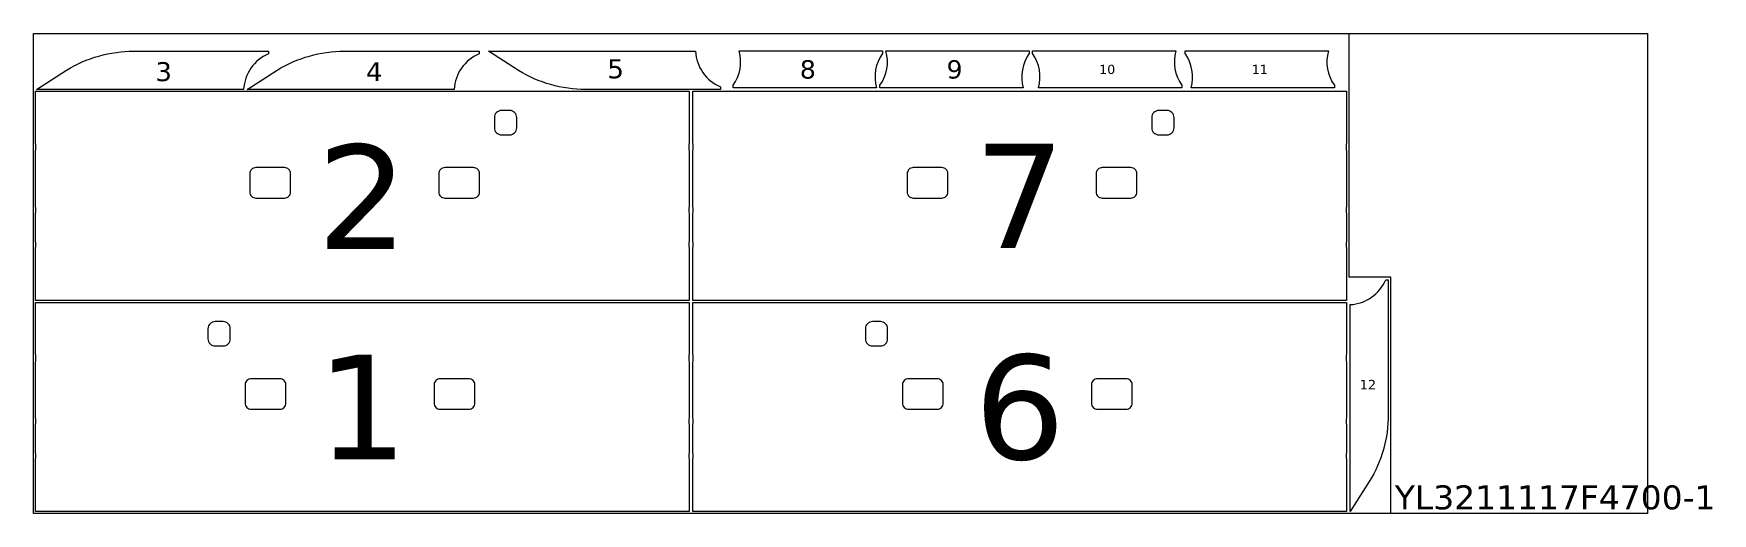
# Model space of a CAD drawing. Header units: inches. Extents: x 0 to 8218, y 0 to 2350.
import ezdxf
from ezdxf.enums import TextEntityAlignment as Align

# ---------------------------------------------------------------- set-up
doc = ezdxf.new("R2010")
doc.units = ezdxf.units.IN
doc.header["$MEASUREMENT"] = 0
doc.layers.get('0').update_dxf_attribs({"lineweight": 0})
doc.styles.get("Standard").update_dxf_attribs({"font": 'VERDANA.TTF'})

msp = doc.modelspace()

# ---------------------------------------------------------------- linework, layer by layer
at = {"color": 7, "linetype": 'Continuous', "lineweight": 0}
msp.add_lwpolyline([(0, 0), (0, 2350), (7900, 2350), (7900, 0)], close=True, dxfattribs=at)
at = {"color": 5, "linetype": 'Continuous', "lineweight": 0, "true_color": 0x0000ff}
msp.add_lwpolyline([(6643.4, 0), (6643.4, 1156.4), (6439.6, 1156.4), (6439.6, 2350), (7900, 2350), (7900, 0)], close=True, dxfattribs=at)
at = {"color": 6, "linetype": 'Continuous', "lineweight": 0, "true_color": 0xff00ff}
msp.add_lwpolyline([(6643.4, 0), (6643.4, 1156.4), (6439.6, 1156.4), (6439.6, 2350)], dxfattribs=at)
for points in [[(1150, 2263.3), (1150, 2250.6, 0.288085), (1028.4, 2076.5), (14.6, 2076.5), (161.7, 2170.4, -0.14103), (490.3, 2263.3)], [(2180.8, 2263.3), (2180.8, 2250.6, 0.288085), (2059.2, 2076.5), (1045.4, 2076.5), (1192.5, 2170.4, -0.14103), (1521.1, 2263.3)], [(2374, 2169.4), (2226.9, 2263.3), (3240.7, 2263.3, 0.288085), (3362.3, 2089.1), (3362.3, 2076.5), (2702.6, 2076.5, -0.14103)], [(4155.5, 2252.5, 0.224749), (4126.1, 2084.2), (3424.7, 2084.2), (3424.7, 2096.7, 0.224749), (3454, 2265), (4155.5, 2265)], [(4873.9, 2252.5, 0.224749), (4844.6, 2084.2), (4143.1, 2084.2), (4143.1, 2096.7, 0.224749), (4172.5, 2265), (4873.9, 2265)], [(5621, 2096.7), (5621, 2084.2), (4919.5, 2084.2, 0.224749), (4890.2, 2252.5), (4890.2, 2265), (5591.6, 2265, 0.224749)], [(6367.7, 2096.7), (6367.7, 2084.2), (5666.2, 2084.2, 0.224749), (5636.9, 2252.5), (5636.9, 2265), (6338.3, 2265, 0.224749)], [(3209.8, 1816.8, 0.089809), (3209.8, 1772.3), (3209.8, 1502.9, 0.113678), (3209.8, 1467.7), (3209.8, 1332.9, 0.120801), (3209.8, 1299.8), (3209.8, 1042.7), (9, 1042.7), (9, 1299.8, 0.120801), (9, 1332.9), (9, 1467.7, 0.113678), (9, 1502.9), (9, 1772.3, 0.089809), (9, 1816.8), (9, 2067.5), (3209.8, 2067.5)], [(6427.6, 1816.8, 0.089809), (6427.6, 1772.3), (6427.6, 1502.9, 0.113678), (6427.6, 1467.7), (6427.6, 1332.9, 0.120801), (6427.6, 1299.8), (6427.6, 1042.7), (3226.8, 1042.7), (3226.8, 1299.8, 0.120801), (3226.8, 1332.9), (3226.8, 1467.7, 0.113678), (3226.8, 1502.9), (3226.8, 1772.3, 0.089809), (3226.8, 1816.8), (3226.8, 2067.5), (6427.6, 2067.5)], [(2365, 1888.6), (2365, 1938.6, 0.414214), (2330.4, 1973.2), (2290.4, 1973.2, 0.414214), (2255.8, 1938.6), (2255.8, 1888.6, 0.414214), (2290.4, 1854), (2330.4, 1854, 0.414214)], [(5582.8, 1888.6), (5582.8, 1938.6, 0.414214), (5548.2, 1973.2), (5508.2, 1973.2, 0.414214), (5473.6, 1938.6), (5473.6, 1888.6, 0.414214), (5508.2, 1854), (5548.2, 1854, 0.414214)], [(1258, 1573.9), (1258, 1663.9, 0.414214), (1228.4, 1693.5), (1088.4, 1693.5, 0.414214), (1058.8, 1663.9), (1058.8, 1573.9, 0.414214), (1088.4, 1544.3), (1228.4, 1544.3, 0.414214)], [(2183, 1573.9), (2183, 1663.9, 0.414214), (2153.4, 1693.5), (2013.4, 1693.5, 0.414214), (1983.8, 1663.9), (1983.8, 1573.9, 0.414214), (2013.4, 1544.3), (2153.4, 1544.3, 0.414214)], [(4475.8, 1573.9), (4475.8, 1663.9, 0.414214), (4446.2, 1693.5), (4306.2, 1693.5, 0.414214), (4276.6, 1663.9), (4276.6, 1573.9, 0.414214), (4306.2, 1544.3), (4446.2, 1544.3, 0.414214)], [(5400.8, 1573.9), (5400.8, 1663.9, 0.414214), (5371.2, 1693.5), (5231.2, 1693.5, 0.414214), (5201.6, 1663.9), (5201.6, 1573.9, 0.414214), (5231.2, 1544.3), (5371.2, 1544.3, 0.414214)], [(6538.5, 156.1), (6444.6, 9), (6444.6, 1022.8, 0.288085), (6618.7, 1144.4), (6631.4, 1144.4), (6631.4, 484.7, -0.14103)], [(3209.8, 783.1, 0.089809), (3209.8, 738.5), (3209.8, 469.1, 0.113678), (3209.8, 433.9), (3209.8, 299.2, 0.120801), (3209.8, 266), (3209.8, 9), (9, 9), (9, 266, 0.120801), (9, 299.2), (9, 433.9, 0.113678), (9, 469.1), (9, 738.5, 0.089809), (9, 783.1), (9, 1033.7), (3209.8, 1033.7)], [(6427.6, 783.1, 0.089809), (6427.6, 738.5), (6427.6, 469.1, 0.113678), (6427.6, 433.9), (6427.6, 299.2, 0.120801), (6427.6, 266), (6427.6, 9), (3226.8, 9), (3226.8, 266, 0.120801), (3226.8, 299.2), (3226.8, 433.9, 0.113678), (3226.8, 469.1), (3226.8, 738.5, 0.089809), (3226.8, 783.1), (3226.8, 1033.7), (6427.6, 1033.7)], [(963, 904.8, 0.414214), (928.4, 939.4), (888.4, 939.4, 0.414214), (853.8, 904.8), (853.8, 854.8, 0.414214), (888.4, 820.2), (928.4, 820.2, 0.414214), (963, 854.8)], [(4180.8, 904.8, 0.414214), (4146.2, 939.4), (4106.2, 939.4, 0.414214), (4071.6, 904.8), (4071.6, 854.8, 0.414214), (4106.2, 820.2), (4146.2, 820.2, 0.414214), (4180.8, 854.8)], [(1235, 630.1, 0.414214), (1205.4, 659.7), (1065.4, 659.7, 0.414214), (1035.8, 630.1), (1035.8, 540.1, 0.414214), (1065.4, 510.5), (1205.4, 510.5, 0.414214), (1235, 540.1)], [(2160, 630.1, 0.414214), (2130.4, 659.7), (1990.4, 659.7, 0.414214), (1960.8, 630.1), (1960.8, 540.1, 0.414214), (1990.4, 510.5), (2130.4, 510.5, 0.414214), (2160, 540.1)], [(4452.8, 630.1, 0.414214), (4423.2, 659.7), (4283.2, 659.7, 0.414214), (4253.6, 630.1), (4253.6, 540.1, 0.414214), (4283.2, 510.5), (4423.2, 510.5, 0.414214), (4452.8, 540.1)], [(5377.8, 630.1, 0.414214), (5348.2, 659.7), (5208.2, 659.7, 0.414214), (5178.6, 630.1), (5178.6, 540.1, 0.414214), (5208.2, 510.5), (5348.2, 510.5, 0.414214), (5377.8, 540.1)]]:
    msp.add_lwpolyline(points, format="xyb", close=True)

# ---------------------------------------------------------------- texts
at = {"color": 3, "linetype": 'Continuous', "lineweight": 0, "true_color": 0x00ff00}
for s, height, p in [('5', 93, (2849.2, 2176.4)), ('8', 90, (3790.1, 2174.6)), ('9', 90, (4508.5, 2174.6)), ('3', 93, (636.8, 2163.4)), ('4', 93, (1667.6, 2163.4)), ('10', 45, (5255.6, 2174.6)), ('11', 45, (6002.3, 2174.6)), ('2', 512, (1609.4, 1555.1)), ('7', 512, (4827.2, 1555.1)), ('1', 512, (1609.4, 521.4)), ('6', 512, (4827.2, 521.4)), ('12', 46.5, (6531.5, 631.2))]:
    msp.add_text(s, height=height, dxfattribs=at).set_placement(p, align=Align.MIDDLE)
at = {"color": 7, "linetype": 'Continuous', "lineweight": 0}
msp.add_text('YL3211117F4700-1', height=117.5, dxfattribs=at).set_placement((6663.4, 20))

doc.saveas('drawing.dxf')
